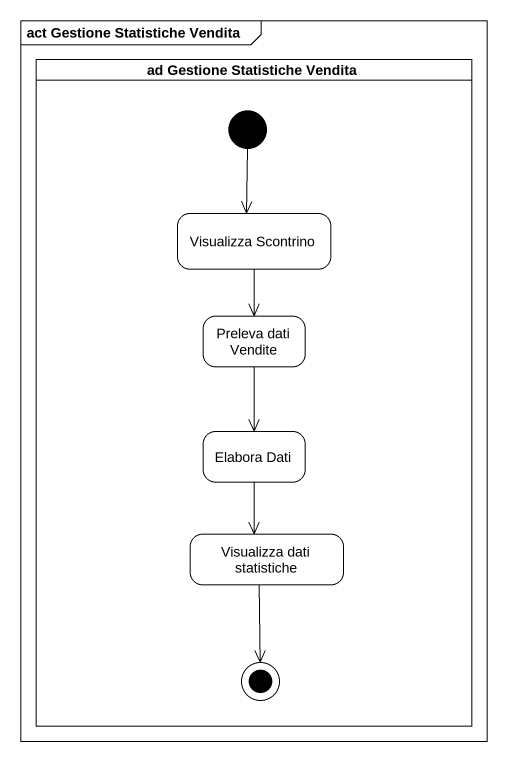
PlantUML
@startuml
mainframe act Gestione Statistiche Vendita
hide empty description
state "ad Gestione Statistiche Vendita" as ad_Gestione_Statistiche <<partition>> {
  state "Visualizza Scontrino" as Visualizza_Scontrino
  state "Preleva dati Vendite" as Preleva_dati_Vendite
  state "Elabora Dati" as Elabora_Dati
  state "Visualizza dati statistiche" as Visualizza_dati_statistiche
  [*] --> Visualizza_Scontrino
  Visualizza_dati_statistiche --> [*]
}
Visualizza_Scontrino --> Preleva_dati_Vendite
Preleva_dati_Vendite --> Elabora_Dati
Elabora_Dati --> Visualizza_dati_statistiche
@enduml
